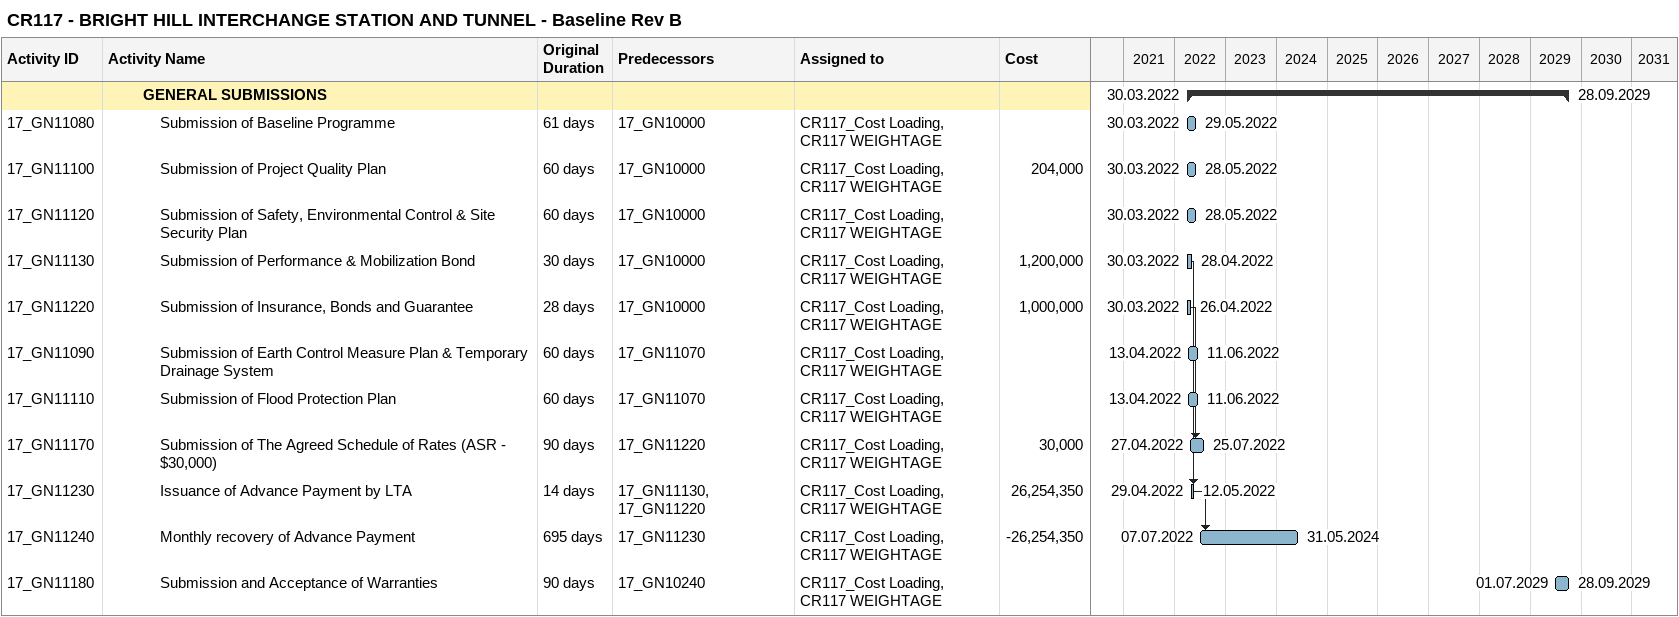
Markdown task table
CR117 - BRIGHT HILL INTERCHANGE STATION AND TUNNEL - Baseline Rev B

| ID | Level | Task | Original duration | Start | Finish | Predecessors | Resources | Cost |
|---|---|---|---|---|---|---|---|---|
|  | 3 | **GENERAL SUBMISSIONS** |  | 2022-03-30 | 2029-09-28 |  |  |  |
| 17_GN11080 | 4 | Submission of Baseline Programme | 61d | 2022-03-30 | 2022-05-29 | 17_GN10000 | CR117_Cost Loading, CR117 WEIGHTAGE |  |
| 17_GN11100 | 4 | Submission of Project Quality Plan | 60d | 2022-03-30 | 2022-05-28 | 17_GN10000 | CR117_Cost Loading, CR117 WEIGHTAGE | 204000 |
| 17_GN11120 | 4 | Submission of Safety, Environmental Control & Site Security Plan | 60d | 2022-03-30 | 2022-05-28 | 17_GN10000 | CR117_Cost Loading, CR117 WEIGHTAGE |  |
| 17_GN11130 | 4 | Submission of Performance & Mobilization Bond | 30d | 2022-03-30 | 2022-04-28 | 17_GN10000 | CR117_Cost Loading, CR117 WEIGHTAGE | 1200000 |
| 17_GN11220 | 4 | Submission of Insurance, Bonds and Guarantee | 28d | 2022-03-30 | 2022-04-26 | 17_GN10000 | CR117_Cost Loading, CR117 WEIGHTAGE | 1000000 |
| 17_GN11090 | 4 | Submission of Earth Control Measure Plan & Temporary Drainage System | 60d | 2022-04-13 | 2022-06-11 | 17_GN11070 | CR117_Cost Loading, CR117 WEIGHTAGE |  |
| 17_GN11110 | 4 | Submission of Flood Protection Plan | 60d | 2022-04-13 | 2022-06-11 | 17_GN11070 | CR117_Cost Loading, CR117 WEIGHTAGE |  |
| 17_GN11170 | 4 | Submission of The Agreed Schedule of Rates (ASR - $30,000) | 90d | 2022-04-27 | 2022-07-25 | 17_GN11220 | CR117_Cost Loading, CR117 WEIGHTAGE | 30000 |
| 17_GN11230 | 4 | Issuance of Advance Payment by LTA | 14d | 2022-04-29 | 2022-05-12 | 17_GN11130, 17_GN11220 | CR117_Cost Loading, CR117 WEIGHTAGE | 26254350 |
| 17_GN11240 | 4 | Monthly recovery of Advance Payment | 695d | 2022-07-07 | 2024-05-31 | 17_GN11230 | CR117_Cost Loading, CR117 WEIGHTAGE | -26254350 |
| 17_GN11180 | 4 | Submission and Acceptance of Warranties | 90d | 2029-07-01 | 2029-09-28 | 17_GN10240 | CR117_Cost Loading, CR117 WEIGHTAGE |  |
